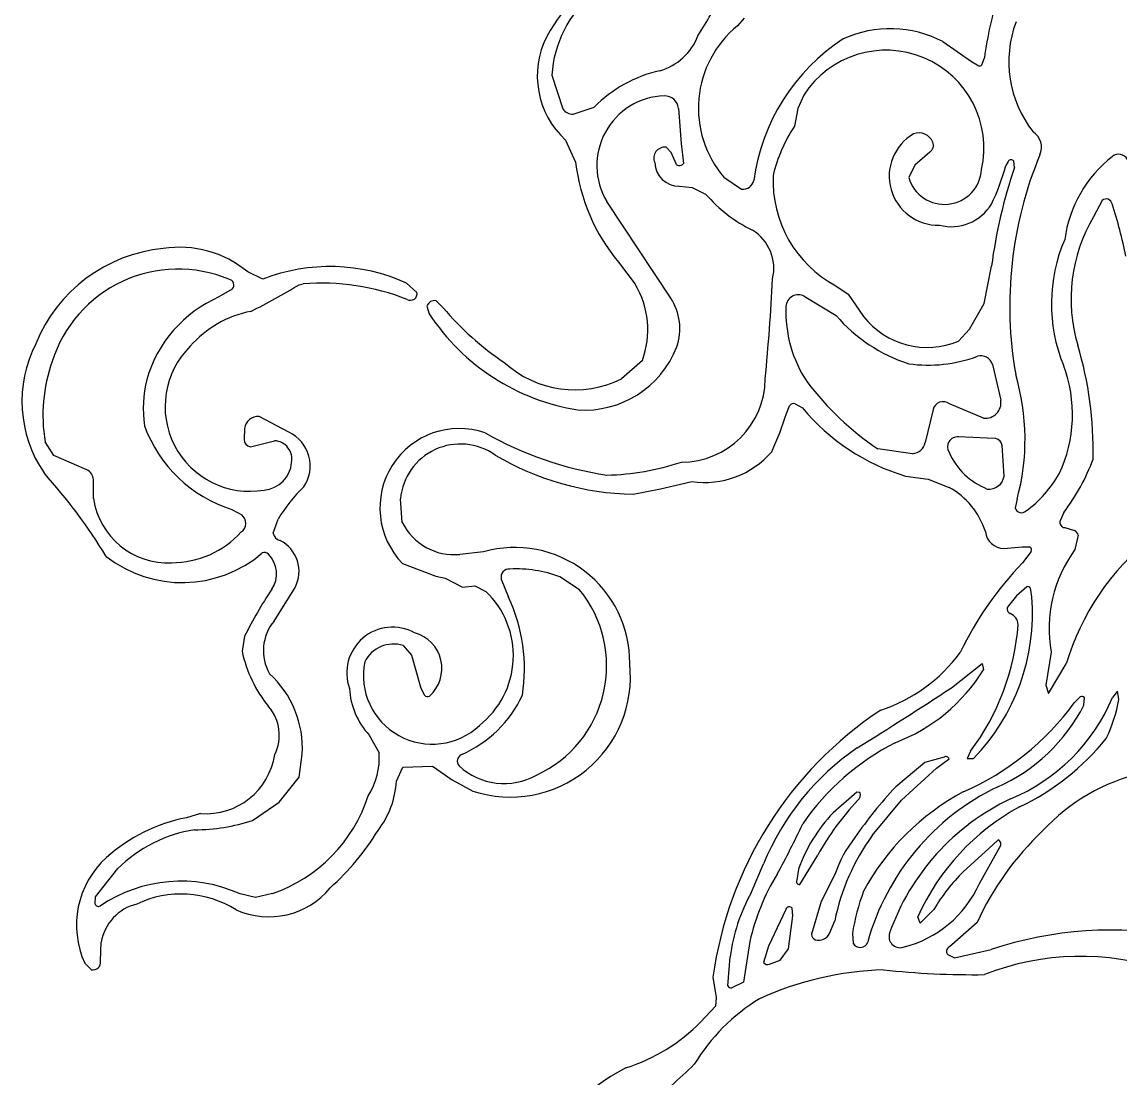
# Model space of a CAD drawing. Header units: millimetres. Extents: x 0.02 to 0.492, y 0.021 to 0.495.
# Drawn here: x 0.1525 to 0.2586, y 0.2789 to 0.3808 of the extents above; entities that cross this region are included whole.
import ezdxf

# ---------------------------------------------------------------- set-up
doc = ezdxf.new("R2010")
doc.units = ezdxf.units.MM
doc.header["$MEASUREMENT"] = 0
doc.layers.add('WHITE', color=7, linetype='Continuous')

msp = doc.modelspace()

# ---------------------------------------------------------------- linework, layer by layer
at = {"layer": 'WHITE'}
for p, q in [((0.2223012077563718, 0.3812191801032387), (0.2216323752468732, 0.3804675370707285)), ((0.24147089643835, 0.378945535056725), (0.244247365029899, 0.3770147781427881)), ((0.244247365029899, 0.3770147781427881), (0.2449547769157517, 0.3765991637083608)), ((0.245243033086235, 0.3767047303203701), (0.2454903054615352, 0.3773623801959843)), ((0.2037089079676499, 0.3757098470048729), (0.2047771292352373, 0.3724458043106954)), ((0.2280449806165542, 0.3737880206758226), (0.2274620779988836, 0.3724837926775253)), ((0.2057814638930165, 0.3719434552062444), (0.2078040989806782, 0.37261430134846)), ((0.215937751267679, 0.3724819541867957), (0.2162098149090056, 0.3691120186109292)), ((0.2274620779988836, 0.3724837926775253), (0.2271586822602822, 0.3707925493228522)), ((0.2050420167394031, 0.3694386265032699), (0.2060056093714363, 0.3672933453173217)), ((0.2162098149090056, 0.3691120186109292), (0.2164175676300544, 0.3671785611807961)), ((0.2152310905302997, 0.3682467264114228), (0.2147377663022126, 0.3687606938015131)), ((0.2157633973737759, 0.3670769889354075), (0.2152310905302997, 0.3682467264114228)), ((0.2402150386304717, 0.3682777320611477), (0.2387589084188293, 0.3670002215361077)), ((0.2387589084188293, 0.3670002215361077), (0.2381787270795407, 0.3658088483601399)), ((0.2477725878928019, 0.3673649678066127), (0.2475603896064806, 0.3669779488527348)), ((0.2484089462797718, 0.3667893985101596), (0.2483345566047899, 0.3673880054871304)), ((0.2160380279869319, 0.3649831813561277), (0.2172511145003593, 0.3648726722979882)), ((0.2172511145003593, 0.3648726722979882), (0.2185661954502708, 0.3642216832247936)), ((0.2203277764074774, 0.3658432675558317), (0.2220427659980053, 0.3646979178116425)), ((0.2151872238668781, 0.3541836230080475), (0.2090134526401729, 0.36351822824584)), ((0.2568634859213321, 0.3636021327588724), (0.2560411497825871, 0.3620299282194138)), ((0.2101523739433303, 0.3576591496509314), (0.2117586786707367, 0.3555234578020558)), ((0.1758016339096099, 0.3560096341472367), (0.1743374426283315, 0.356711779133892)), ((0.2454622732205365, 0.353649581651247), (0.2461778273541047, 0.3572623625977847)), ((0.1792905806519387, 0.3554751449872258), (0.1796822558254948, 0.3555641791985533)), ((0.1906729442591196, 0.3547352907365096), (0.1896673514195686, 0.3556284921664423)), ((0.2311491686928193, 0.3553576610867051), (0.2323316710383738, 0.3545660402339361)), ((0.1728341538452903, 0.355052640434104), (0.1715530521166783, 0.3542906046697825)), ((0.2280942388641586, 0.3543749249695969), (0.2311576598775147, 0.3525005598184324)), ((0.2323316710383738, 0.3545660402339361), (0.2338002712704276, 0.3524090689863631)), ((0.1916470551355849, 0.3534121461666391), (0.1918741881186866, 0.3526545125641112)), ((0.1931971283946892, 0.3532535327687152), (0.1925409209918715, 0.3539239716648878)), ((0.2440517928687671, 0.3511855440749767), (0.2454622732205365, 0.353649581651247)), ((0.2429996988304003, 0.3500210803479731), (0.2440517928687671, 0.3511855440749767)), ((0.2124517362685265, 0.3481536639032214), (0.2104463902022055, 0.3463951564554379)), ((0.246263152200216, 0.3477706925422659), (0.247070498480073, 0.3443116241087929)), ((0.2263737458905507, 0.3430524960485513), (0.2266711749631895, 0.3437895085197947)), ((0.22722054851945, 0.3439777603707227), (0.2279141873071332, 0.3435729003177923)), ((0.2454156304113776, 0.3425887322674064), (0.2421088780413804, 0.3439732311251856)), ((0.1783068864779452, 0.3412363450762528), (0.1754398540454411, 0.342746711733914)), ((0.240530264441107, 0.3434146965053049), (0.2397779695301365, 0.3402392182243003)), ((0.1740307305334738, 0.3415898071899397), (0.1739925940883642, 0.3405266674030945)), ((0.2457435551391023, 0.3406425541090955), (0.242979930142619, 0.3407828701160563)), ((0.24660884330495, 0.3406239213920032), (0.2457435551391023, 0.3406425541090955)), ((0.1556063288331553, 0.3389722730337977), (0.1547680959089706, 0.3403120241997886)), ((0.174591366917444, 0.3398234235190701), (0.1769367716142206, 0.3404137875918775)), ((0.238553173327699, 0.3391577102422185), (0.2351959098318254, 0.3396276713222947)), ((0.24738601104442, 0.3369953308057198), (0.2472117264781952, 0.3399597765771349)), ((0.1587936110441545, 0.3376127711846091), (0.1556063288331553, 0.3389722730337977)), ((0.1594487541522428, 0.3348214664704036), (0.1594311215158685, 0.3366571878129034)), ((0.2142083061375575, 0.3357758755281157), (0.2172302911903312, 0.3364746375797247)), ((0.2378623544134766, 0.3370011417245463), (0.2400686791113614, 0.3367033062024803)), ((0.2400686791113614, 0.3367033062024803), (0.2420773833433271, 0.3359088379037299)), ((0.2115600627741382, 0.3352441970653467), (0.2142083061375575, 0.3357758755281157)), ((0.189262630245906, 0.3325313866524541), (0.1890894701419903, 0.334816598695664)), ((0.2486424685281572, 0.3347643719635619), (0.2484701512616756, 0.333941610325885)), ((0.1728138100650464, 0.3337683494081021), (0.1737717852328229, 0.333243551025272)), ((0.2531567900447697, 0.3334891781013662), (0.2528010831626558, 0.3326858877671132)), ((0.1768045517440474, 0.3314860499981278), (0.1772666624833951, 0.3328502794368434)), ((0.2532565969108738, 0.3320252223195382), (0.2541757886525608, 0.3317356757719466)), ((0.2545556765800792, 0.3312859295810552), (0.2542336086604922, 0.3298936183044732)), ((0.2473673648627255, 0.330007112808649), (0.2491277097168714, 0.3301813704861127)), ((0.2491277097168714, 0.3301813704861127), (0.2498456112185474, 0.3301530776832661)), ((0.1971145144422205, 0.3296935937355779), (0.1948193793568288, 0.3294368186145256)), ((0.2500210984897857, 0.3297163771396274), (0.2491811060160401, 0.3286295267744186)), ((0.1892876770140974, 0.3285607979385958), (0.1925156325733049, 0.3273319076435973)), ((0.1925156325733049, 0.3273319076435973), (0.193397719366687, 0.3271565312228875)), ((0.193397719366687, 0.3271565312228875), (0.1950825573115428, 0.3262613099655584)), ((0.1988215126240308, 0.3270513842821942), (0.1995174151092844, 0.3253003244624895)), ((0.2063922725541519, 0.3260207127731315), (0.2044833681268764, 0.3272755167501071)), ((0.1768881006003983, 0.3230045139493525), (0.1789082997438494, 0.3262495101764287)), ((0.1950825573115428, 0.3262613099655584), (0.1962602016604941, 0.3264173829849537)), ((0.1962602016604941, 0.3264173829849537), (0.1973349164324417, 0.3258661979898117)), ((0.2495919124288576, 0.3263135967509523), (0.248580436528198, 0.3254385467431343)), ((0.2500785179557711, 0.3253273455205185), (0.2499348873558938, 0.3261791521771308)), ((0.248580436528198, 0.3254385467431343), (0.2476950673168546, 0.3243131426977837)), ((0.1740364224640494, 0.3215306724467952), (0.1737911815527055, 0.3200858383003889)), ((0.1893589066134775, 0.3206490314609808), (0.1901657102414765, 0.3196988378787927)), ((0.1901657102414765, 0.3196988378787927), (0.1910508373456812, 0.3165199608743456)), ((0.2519231946566019, 0.3200102505482305), (0.2514326097923259, 0.3168278930123544)), ((0.2423008344637176, 0.31656969308942), (0.2452860621049371, 0.3188941511706338)), ((0.2452860621049371, 0.3188941511706338), (0.2454165932114402, 0.3182982342283985)), ((0.2516864180522013, 0.3160185163279738), (0.2533855221844069, 0.3188590201161068)), ((0.1910508373456812, 0.3165199608743456), (0.1914058411162501, 0.3158440683618932)), ((0.2514326097923259, 0.3168278930123544), (0.2516864180522013, 0.3160185163279738)), ((0.2583374126213916, 0.3162352471301234), (0.2578607684922052, 0.3156110625745155)), ((0.2584805066017766, 0.315443238994873), (0.2583374126213916, 0.3162352471301234)), ((0.254749376091377, 0.3156862699164608), (0.2541662405759282, 0.3151115739820461)), ((0.2551071114457504, 0.3148972513169161), (0.2551531630915932, 0.3155743109455547)), ((0.1860630754721835, 0.3119977171616258), (0.1870326825496511, 0.310273426286938)), ((0.1792903624684787, 0.3079330620940707), (0.1795992266316568, 0.3101540623658717)), ((0.2415993149723658, 0.309871769520755), (0.2397489513411327, 0.309356610311515)), ((0.2408490257607944, 0.3087862207330637), (0.2420737871692275, 0.3097060357108213)), ((0.2441572335984525, 0.3104245630407822), (0.2438375597753727, 0.3097372230693956)), ((0.2438375597753727, 0.3097372230693956), (0.2444316526874365, 0.3097268261906488)), ((0.1886977412394334, 0.3075428242976146), (0.1893214287688847, 0.3088841198614314)), ((0.1893214287688847, 0.3088841198614314), (0.1921886854112596, 0.3089837810211535)), ((0.1921886854112596, 0.3089837810211535), (0.1940932884001499, 0.3076660904449142)), ((0.2397489513411327, 0.309356610311515), (0.236924691208776, 0.3069924053992802)), ((0.2374837446240085, 0.3057203693227059), (0.2408490257607944, 0.3087862207330637)), ((0.1773824620016558, 0.3055271126331099), (0.1792903624684787, 0.3079330620940707)), ((0.1940932884001499, 0.3076660904449142), (0.1960903874152455, 0.3065814257347232)), ((0.1748091632899094, 0.3037535081089922), (0.1773824620016558, 0.3055271126331099)), ((0.2331804526634637, 0.3064702648503028), (0.2308812406417639, 0.304481812852156)), ((0.233450459989579, 0.3064556531890918), (0.2331804526634637, 0.3064702648503028)), ((0.2346503160068615, 0.3022971859870302), (0.2374837446240085, 0.3057203693227059)), ((0.1697764255610478, 0.3044218718696345), (0.168419179919627, 0.3040144310371267)), ((0.2463012482378094, 0.3014108589072864), (0.2434500495012424, 0.2988021686495333)), ((0.2468101362810864, 0.3018776349499649), (0.2463012482378094, 0.3014108589072864)), ((0.2276562258587762, 0.2975697629612262), (0.2293994424722353, 0.3004155322784675)), ((0.2450085515564062, 0.2976516507823599), (0.2469816823146724, 0.3011773982899861)), ((0.1596186908153984, 0.2963823658218367), (0.1617813440531815, 0.2991018740830951)), ((0.2229723716924991, 0.2967732678480389), (0.2241540647770394, 0.2995730986783384)), ((0.227531573616068, 0.299038578042757), (0.2273640262318707, 0.2979910765047028)), ((0.2310522552252309, 0.2985421974757296), (0.2297225366499303, 0.2959196216071944)), ((0.1595911045073817, 0.2956558647316139), (0.1596186908153984, 0.2963823658218367)), ((0.1750716603922333, 0.2963254162176717), (0.1736074532990982, 0.2966548243456096)), ((0.1767171866378444, 0.2966833715329971), (0.1750716603922333, 0.2963254162176717)), ((0.2297225366499303, 0.2959196216071944), (0.2287810370945658, 0.2927707523083874)), ((0.2263056700397805, 0.295162544366368), (0.2246305568749581, 0.2916073080783245)), ((0.2269776058975709, 0.2945385513103767), (0.2269246874159667, 0.2952930936138479)), ((0.2406114984137298, 0.2951697737896445), (0.2392841255984028, 0.2938292142233457)), ((0.2265828208604689, 0.2913520644087121), (0.2269776058975709, 0.2945385513103767)), ((0.2305424672584178, 0.2928465049808963), (0.2310275223895529, 0.294050286601163)), ((0.2392841255984028, 0.2938292142233457), (0.2390609793505142, 0.2944526192050544)), ((0.2447771341030068, 0.2939035809475677), (0.2423468298820959, 0.2917581746967678)), ((0.23273583926298, 0.2928295338997859), (0.2328169037463403, 0.2918929435876031)), ((0.160126402697215, 0.2901578857291652), (0.160177711079392, 0.2919924497093112)), ((0.2228402049953226, 0.2920810531503086), (0.2222166087057433, 0.2881240245359833)), ((0.2423468298820959, 0.2917581746967678), (0.2419743048216913, 0.2914469381926426)), ((0.2246305568749581, 0.2916073080783245), (0.224159383739121, 0.2900379277657064)), ((0.2257663167226183, 0.2902471295722296), (0.2265828208604689, 0.2913520644087121)), ((0.241951541310094, 0.2907946298352399), (0.2425905768910658, 0.2904920923946965)), ((0.2425905768910658, 0.2904920923946965), (0.2461453983728497, 0.291283722291464)), ((0.1585983358895433, 0.2899630963717336), (0.1592390301364053, 0.2893385279460963)), ((0.2207209802243315, 0.2877965772307804), (0.2209395677281363, 0.2905910909896792)), ((0.2247179635370296, 0.2898706979077983), (0.2257663167226183, 0.2902471295722296)), ((0.2192678786621118, 0.2886120918326293), (0.2195789002013371, 0.2866501728318479)), ((0.2222166087057433, 0.2881240245359833), (0.2210871108756038, 0.287597298397513)), ((0.2195789002013371, 0.2866501728318479), (0.219517745373892, 0.2858175474136194)), ((0.219517745373892, 0.2858175474136194), (0.2180924374645151, 0.2843070811216354))]:
    msp.add_line(p, q, dxfattribs=at)
for centre, radius, start, end in [((0.217295813306387, 0.3717312562623026), 0.0160574746611969, 78.3525149059419, 151.2618860230045), ((0.2149063680876747, 0.3749990116790382), 0.01122, 83.74204990594188, 176.3676329059419), ((0.1711421487942322, 0.4089813555665126), 0.0552144551821024, 327.7178192975125, 332.7215497009515), ((0.2855947047599625, 0.3718575605977432), 0.0404804382621641, 163.1830650670356, 172.184293905942), ((0.2587318970234046, 0.3769889656946931), 0.010889984607791, 159.2996569638827, 218.2895420418031), ((0.2281421396575528, 0.3725164903901053), 0.010276, 129.308232905942, 220.4962949059419), ((0.2363961257617788, 0.369218709334081), 0.0109710726940657, 62.44762790594194, 114.43652272493), ((0.2106942856989357, 0.3756423222305376), 0.0083924957591539, 153.0048653367764, 227.6629359059417), ((0.2125965762843086, 0.3815278902809502), 0.0056080527263167, 285.8047259340407, 338.7124976902432), ((0.2423757636563727, 0.3630019572825481), 0.0193193134239022, 122.9863946438241, 172.460043026287), ((0.2359875510491726, 0.3686478337875061), 0.0094607582319772, 347.4126489255517, 147.0902999059419), ((0.2450229358603755, 0.3768593854566214), 0.000269, 255.3224469059379, 324.9055389059325), ((0.2170323348958115, 0.3634703259429055), 0.0129912518381695, 102.9364389714369, 135.262773905942), ((0.2147907272005459, 0.3669781811309609), 0.0067341053832852, 91.92762527358958, 210.9169769059419), ((0.214607260851322, 0.372374334269702), 0.0013348358680276, 4.624438905941032, 91.84813985072034), ((0.2057328637012731, 0.3731014357852536), 0.001159, 214.4500259059431, 272.4032809059419), ((0.2393435792157184, 0.3626534516083943), 0.0146532121195352, 146.2584209059418, 166.7170322034785), ((0.249196419961038, 0.3687326254990878), 0.0018032884207177, 335.9670400904674, 56.77614127662829), ((0.241018952446793, 0.3659489500238572), 0.0047273862423679, 120.0689070650282, 271.5748385229305), ((0.2391700107610755, 0.3687149817086585), 0.0014234140155361, 21.12511248670685, 111.4130876711843), ((0.2398270043669696, 0.3689103700211818), 0.0007421599410691, 301.5232509059428, 25.33845820575085), ((0.214636877171385, 0.3676892931263503), 0.0010761403363216, 84.62056890594133, 203.1690397405212), ((0.2584567382922881, 0.3671076893917327), 0.0009609675470717, 29.04870990594166, 129.0065887023614), ((0.2241667459844105, 0.3694007622017777), 0.018283, 186.6189949059419, 219.957167905942), ((0.2160089501871399, 0.3673457737512271), 0.0023627713270272, 181.9374804804204, 270.7051369059415), ((0.2160457720724106, 0.3674157300305981), 0.000441, 230.1854009059378, 327.4661459059391), ((0.2269282503633464, 0.3725623511142946), 0.0213745343426937, 334.1958747020128, 344.8549069059418), ((0.2480610288162751, 0.3671945951748142), 0.000335, 35.2639649059432, 149.4310409059437), ((0.2860243767501354, 0.3533974246505717), 0.0380904887748827, 157.4606084165414, 189.9912621272037), ((0.2654019328173928, 0.3581845591679014), 0.0122682311386431, 127.981982800649, 172.2937406683912), ((0.2366107126088689, 0.3655223919463628), 0.0115390734201762, 177.527530612767, 241.750712905942), ((0.2416299747560336, 0.366830334680755), 0.0035992422574344, 196.4874869059418, 356.1086241607577), ((0.2944304675570029, 0.3509869347677755), 0.048659, 161.0490059059419, 172.5900699059418), ((0.2221650489328185, 0.3657761279142317), 0.0010851221781311, 263.5295669059412, 347.2687578728402), ((0.2292317566020761, 0.3733986407713415), 0.0140702076919298, 220.7096559059421, 244.1697197522288), ((0.2423050705894325, 0.3655856740452036), 0.0045129444677005, 255.1555518962208, 328.9521127186914), ((0.257252378632739, 0.3631647574353334), 0.0005852646534913, 10.02519463529086, 131.6419279059417), ((0.2116008092492432, 0.3483376951894107), 0.0485787191991892, 11.7339062129837, 17.89746536149994), ((0.269375592309056, 0.3540914117530619), 0.0155186146668523, 149.2330029059418, 196.6956218682474), ((0.2207851011907352, 0.357034657914885), 0.0043647798819834, 346.8230283031203, 57.95063036299557), ((0.2676158065563963, 0.353615975661717), 0.0156570843959747, 156.6179135191863, 202.2293696064149), ((0.1675868965617855, 0.3442342771046739), 0.0147980699870101, 95.48971193007985, 157.9972072443706), ((0.1677610510054484, 0.3487997681531567), 0.0102882867639274, 50.26694890594187, 98.88949768436937), ((0.1675950475785294, 0.3442571690519338), 0.0127243707033568, 67.28504737337973, 162.5945430603212), ((0.1822812997705585, 0.3393321764773622), 0.017892, 65.61832890594191, 111.232561905942), ((0.1724563603394391, 0.3554493055110852), 0.0005477874737157, 313.60412490594, 84.5358316521442), ((0.1509014963459705, 0.4013483702682428), 0.0539471306504276, 296.0911333582685, 301.751689905942), ((0.1814155348500481, 0.3329579915288917), 0.022672537950854, 68.46362974014295, 94.38444790594181), ((0.2044106883970722, 0.3511149660034774), 0.008569, 339.7826019059418, 30.96202290594193), ((0.0184235236326269, 0.3666154956116626), 0.206881931172786, 354.385196750259, 357.0697551754162), ((0.1765925753519719, 0.3428391084627243), 0.0125113372514424, 113.7531199059419, 163.8517246309897), ((0.1900509926405795, 0.3546016977200289), 0.0006361374928873, 240.5717151853597, 12.12273390594274), ((0.2275377938358659, 0.3532925001144481), 0.0012170762657104, 62.79354290594184, 176.0102590285361), ((0.1923844113466684, 0.3531608558604659), 0.000779, 78.40976490594122, 161.1809379059448), ((0.2152612061734064, 0.3719575800739296), 0.0289251605669005, 220.2884409059419, 236.0427161419186), ((0.2106907497012835, 0.3512298064171646), 0.0053798989186076, 340.8904324395817, 33.30164790594179), ((0.2384192323505493, 0.3528426149735669), 0.0121073721213515, 177.4694446269065, 213.931600878751), ((0.1765513052246286, 0.3428218793288392), 0.0102588135297541, 100.8087586950666, 139.2048320195107), ((0.2095316012935533, 0.3642504299438264), 0.021124619284265, 213.2935729059418, 260.9731221927099), ((0.2429014898394113, 0.3625840231775034), 0.0154788169925116, 220.6499809059419, 252.277642206219), ((0.2399808893838567, 0.3573053108856113), 0.007885, 218.386015905942, 292.5106229059414), ((0.1648018008468034, 0.3442061325490882), 0.01227306062805, 152.9978256701305, 214.261738939448), ((0.1745315049874229, 0.3437048789558201), 0.0081787734077618, 134.6382405202045, 279.8270614002166), ((0.2068737121669593, 0.3529060388316827), 0.0095412103171174, 266.0544436662099, 338.8827793193765), ((0.2198467825833061, 0.3393535198402052), 0.0361564651354733, 358.8793260840455, 16.51751905619248), ((0.169859255968586, 0.3428839895007766), 0.0153087595008354, 160.224722352874, 189.6719109059418), ((0.2059265016062829, 0.3554946540643942), 0.0101602288190253, 227.8203782341409, 296.4144399059419), ((0.2400658593572313, 0.3613853267561135), 0.0136748576022983, 262.1141244160564, 290.3693067687312), ((0.2451397460752289, 0.347436334080414), 0.0011721078886649, 16.57454190594257, 105.5430330809831), ((0.240696253224941, 0.3429415015276249), 0.0133034886560349, 334.5448151247423, 20.92443154029696), ((0.1763287147135789, 0.3434986926968019), 0.012087428155266, 166.5079663942872, 187.77486156515), ((0.2162275739290119, 0.3464332028739143), 0.0080855089450529, 269.9406524045952, 359.581615448672), ((0.250964807749595, 0.3631221559002694), 0.0282957407947862, 217.02309665045, 236.131496905942), ((0.2274147409787523, 0.3405461952459476), 0.0220010430975557, 344.7638679059418, 16.48362926939553), ((0.2270860892390741, 0.3434744098944928), 0.000521, 75.04387890594099, 142.785848905943), ((0.2414964117503776, 0.3431941508710492), 0.000991, 51.82768890594223, 167.1412329059408), ((0.2455839327649797, 0.3440832858187293), 0.001504, 263.574963905943, 8.732451905944103), ((0.1753357962672218, 0.341436838465696), 0.001314, 85.45789890594116, 173.3147789059415), ((0.1925584316114019, 0.3539191192603705), 0.0355184315507491, 335.7891201903494, 342.1850809059418), ((0.2439014128698004, 0.3569584454993828), 0.020851, 219.9382609059419, 253.1642419059419), ((0.176805292561129, 0.3464101179958847), 0.0132569319808009, 200.0574345064227, 252.4771309059419), ((0.1947724644136393, 0.3339222400144716), 0.0076699383277276, 71.05691234224592, 224.3484499059418), ((0.1747085873968047, 0.3405297629270168), 0.000716, 180.2477109059416, 260.577361905941), ((0.1767351512670496, 0.3379596102989483), 0.0036341907454021, 326.4059509438111, 64.37459290594165), ((0.2140072340027138, 0.3704451907103763), 0.0337198865061905, 240.2254889666683, 261.5013686577853), ((0.2428973197774638, 0.3398204122671012), 0.0009659966787968, 85.09417190594294, 212.8744459658678), ((0.2463531201792222, 0.3397860779203643), 0.000876, 11.43675490594417, 73.0269789059412), ((0.1768193440836797, 0.3386345939763777), 0.0017830645379133, 349.7964473715436, 86.22393090594149), ((0.1948811688972363, 0.3342761098673411), 0.005816863643327, 54.79520346682459, 174.6685249059421), ((0.2384409480555839, 0.3405190924399494), 0.001366, 274.7125109059419, 348.1771769059418), ((0.212063802122018, 0.3623678859618076), 0.0271283662000239, 239.3515385744011, 268.9360289059419), ((0.2086031749923135, 0.3608130187330026), 0.0237211813239415, 271.0163000550679, 288.7272999233272), ((0.2184717306346146, 0.3449422464347682), 0.0085581289786865, 261.6592649059419, 319.2261364587961), ((0.2482306939174194, 0.3419886358873708), 0.0067087244160689, 203.6627871453143, 248.4196476307799), ((0.2371488040562129, 0.34566347693274), 0.0201114188322311, 322.746499905942, 339.5792259196057), ((0.1126933970784695, 0.2996950868962994), 0.0563466631828072, 31.62623031573017, 41.86106587045834), ((0.158247282410557, 0.3365578451094212), 0.001188, 4.796777905942458, 62.62111390594247), ((0.1756883119641366, 0.3385298202472673), 0.0028936065526471, 274.7398663422153, 355.8165566754), ((0.2459368393437397, 0.3372039516544614), 0.0014641110875142, 263.1883375803958, 351.8080559059438), ((0.242782557089466, 0.342845357254265), 0.0114071831733005, 306.1298952708098, 330.4734745616681), ((0.1898071807593193, 0.3253038775860624), 0.0146360096857804, 133.3386439805303, 148.962087905942), ((0.2384452202335983, 0.3293510617015067), 0.0074964683400998, 17.76960127234448, 61.01919590594209), ((0.1666084363778944, 0.3358597628673481), 0.007234577318698, 188.2515039059417, 273.0217704865525), ((0.1731263049339451, 0.3324448397860402), 0.0010269296275376, 304.6951299819133, 51.05651090593931), ((0.2490749435116392, 0.3340740005881811), 0.0006191129518649, 192.3474009059447, 314.4417108309886), ((0.1942801227000414, 0.3350047660153287), 0.005594, 206.241051905942, 275.531852905942), ((0.2533024471312876, 0.3325442008906643), 0.000521, 164.2195579059428, 264.9511959059452), ((0.1669841702492963, 0.3377475732955304), 0.0091123303676185, 270.0354611958852, 317.5778481192887), ((0.1777334619954012, 0.3316715088510815), 0.0009472429684136, 191.2907629059417, 252.918723155056), ((0.2473689642108084, 0.3317992177551971), 0.0017921056602099, 185.1321036509992, 269.9488669059418), ((0.2768928030356906, 0.3118320941778703), 0.0245350757317477, 128.4978869122582, 163.3572529059418), ((0.253975990444678, 0.331181598452318), 0.000589, 10.20278890594439, 70.17088590594014), ((0.1759773825983433, 0.3277985819095263), 0.0033151015894092, 332.1422949059415, 63.52594204766228), ((0.200120472120432, 0.3189965257092676), 0.0111113926185114, 359.4548570990534, 105.6957679059418), ((0.2497173645901884, 0.3298479321404271), 0.000331, 336.5813169059423, 67.20394890593347), ((0.2646925072811119, 0.3222369294872625), 0.012962, 143.7931079059419, 189.8916269059418), ((0.1680021976818757, 0.3386091923348153), 0.0118945362525868, 231.9550944661648, 310.5851702608327), ((0.1759485549159908, 0.3290546185234638), 0.0005613623425465, 47.18447736667525, 111.75225305705), ((0.1744702603998803, 0.3275737590619998), 0.0026534937540937, 325.359120815064, 45.50119583582028), ((0.1995837937070851, 0.3272376360034548), 0.0007847051377779, 84.66452411088802, 193.730334905943), ((0.2002679465285946, 0.3159471629911517), 0.0120872403028689, 69.58913890594181, 92.89836893314191), ((0.2731227021528834, 0.3055654816153807), 0.0332437994922039, 136.069533905942, 154.3441998529992), ((0.2110646397204964, 0.3031846591573363), 0.0413239044235614, 146.3792352501945, 153.643408905942), ((0.1914251014697436, 0.3196655530428859), 0.0085658572630629, 308.1359751877166, 46.37568090594186), ((0.1973945845038963, 0.318688073747029), 0.011607152335385, 294.6109326820431, 39.17820990594192), ((0.2496687941371014, 0.3260050303838001), 0.000318, 33.1992869059421, 103.9908169059394), ((0.1847537098355097, 0.318371700401587), 0.0163086732994502, 351.0616599453193, 25.14071990594188), ((0.2299181025867085, 0.3238024926925824), 0.020218, 315.8774959059419, 4.32538690594196), ((0.2481766442243606, 0.324186821569885), 0.0004978688031969, 165.3020269059461, 248.2366001983597), ((0.2474935479566686, 0.3225593986366003), 0.0012672100996781, 5.164327274988564, 66.83482485430486), ((0.180327686702997, 0.3201281345184354), 0.004483783133448, 140.0956959059417, 209.5355211374459), ((0.2252808754665944, 0.3244985616093978), 0.0235455798831025, 323.2922059059418, 355.5543492957174), ((0.1883293938771881, 0.3179818453384538), 0.0044310282331263, 61.27247086424302, 199.6664315321862), ((0.1895117097732271, 0.3184188516870076), 0.003576406554185, 311.7152033808163, 74.63824022962685), ((0.1884436824074853, 0.3176215765170739), 0.0031627707448724, 73.17950690594154, 152.7853327915958), ((0.1860478421433975, 0.3226835380719849), 0.0125289174687509, 191.9662999059417, 219.3111741597522), ((0.2304887925529126, 0.3293814953024219), 0.015787772544751, 288.4204218217198, 323.3566451672565), ((0.1921503652247667, 0.3177625617077176), 0.0066487479131299, 168.6768491062111, 313.354202797841), ((0.199699787038522, 0.3176083942560403), 0.0116026635050159, 251.8754479059418, 6.345723943351339), ((0.230657777737274, 0.3274910769357736), 0.0173876677919445, 290.9358044822887, 328.0824059059419), ((0.1699113909043994, 0.3107252402384134), 0.0097046589450844, 356.6258469059419, 47.82900317396602), ((0.191483610215711, 0.3169483688685908), 0.0073410591354017, 183.5750447469671, 222.4058979059419), ((0.0513107851929852, 0.605258849149129), 0.3461482742220504, 301.7009945481577, 303.4876969059418), ((0.1917193661890297, 0.3161584566210748), 0.0004440021945584, 225.078763905939, 292.8179869746796), ((0.1903691446123107, 0.320731105490561), 0.0115798716244189, 293.6565360613914, 335.0030453566892), ((0.2328957352113414, 0.3306273656726472), 0.026328201424538, 293.6075267843254, 323.8910809059419), ((0.2409568237137717, 0.3227835963172739), 0.0183626955908804, 292.5420651500435, 337.0079419059419), ((0.2549066163454022, 0.3154692457184687), 0.000268, 23.08114690594438, 125.9244069059395), ((0.2437879874536877, 0.3181317317231365), 0.0149364691967977, 334.3733188516073, 349.6305199059419), ((0.1731561736624674, 0.3119842752223158), 0.0042253603988013, 333.7246005296997, 40.81536974256191), ((0.2558873103085622, 0.2835856084605845), 0.036962796284893, 123.5160789479787, 172.184265905942), ((0.2397491521550111, 0.3227449862023009), 0.0172468506228613, 293.8996139958754, 332.9335069059418), ((0.2478654255150045, 0.2896936430586725), 0.0241995014958653, 117.0220910895339, 145.4382683867513), ((0.238521620947597, 0.3267704371047959), 0.0240607600421945, 295.5342271113335, 321.1319851119383), ((0.1702949269797938, 0.3111289267229659), 0.0067270668591027, 265.579434905942, 351.3205172437986), ((0.1801371466484842, 0.3098293973902088), 0.0069098174379221, 327.6571723880543, 3.684398905941974), ((0.1952625589879853, 0.3094801352780558), 0.0006899015213045, 110.9748251421745, 222.1648065284631), ((0.24739350672473, 0.2900142967477523), 0.0251285167964259, 124.3716012169083, 157.641749905942), ((0.2417728282040798, 0.309606473161149), 0.000317, 18.30512890594998, 123.1861099059471), ((0.1990998395597899, 0.3137496649108193), 0.0064271754002011, 227.4212291999893, 299.1288809194448), ((0.2650123340629502, 0.2898655463006169), 0.0189454263882617, 103.0022570142095, 137.1954708253871), ((0.1800953285126831, 0.3080423797372138), 0.0086169054978332, 322.4863364650769, 356.676477905942), ((0.2665147974579802, 0.2791348443900711), 0.0406401044932343, 136.7274409059418, 145.6085431224497), ((0.2569775995261985, 0.2856892345185147), 0.0236230226399468, 115.6913836682643, 164.4425469635325), ((0.1718033424953563, 0.3107573359722284), 0.0149071237766851, 289.246355905942, 341.9271366305586), ((0.2519701964737368, 0.2879874531377276), 0.0257661810776217, 136.6317147450405, 151.161607905942), ((0.2329170277022236, 0.306184745207733), 0.0005982818228537, 302.597829548061, 26.92411290594419), ((0.2545647976811373, 0.2856981603815768), 0.0235923381435458, 118.136213755113, 151.5874621930552), ((0.2576877886048329, 0.285363607871012), 0.0226394484461999, 115.3455415275875, 160.5853665535164), ((0.2417307281695188, 0.2940529576232684), 0.0150490000000002, 136.1324809059419, 160.6527579059417), ((0.2596223696609528, 0.285254048396014), 0.0225251964792125, 118.4457686071427, 155.897639905942), ((0.171677348115227, 0.28772336448272), 0.016613684403856, 101.3097799059419, 131.4071714863686), ((0.1691028515194238, 0.3212870669545539), 0.018438754833577, 270.3189941373925, 288.0275229059418), ((0.1595788667083606, 0.3351660176547373), 0.0753690433616489, 330.940696620695, 335.0907133519965), ((0.1712770792067157, 0.2895148793986332), 0.0134936819729074, 98.83105898130387, 134.7259959059418), ((0.1648845976851896, 0.3164876506147883), 0.0259518766503775, 312.1456531914349, 328.1557013873643), ((0.2522579134818508, 0.2896431352459138), 0.021683, 144.2963339059419, 168.272704905942), ((0.2707681421542338, 0.2819558336412522), 0.0286056142254369, 133.4029094148796, 155.3123389059418), ((0.2419880699577718, 0.2949014057629872), 0.0115259450007378, 141.4130090605211, 161.5861779059418), ((0.2466441324241476, 0.3014658355819695), 0.000444, 319.4860219059439, 68.04473490594411), ((0.1666242424950732, 0.2936457712681296), 0.008830474009544, 132.2321482666001, 204.6479509059418), ((0.2439653576123954, 0.2873042018103693), 0.0216584944494879, 148.6939089256072, 167.258469905942), ((0.2560732043689936, 0.2860124516399677), 0.01797, 134.6244749059418, 149.3635139059418), ((0.1678887792419587, 0.2840505544847325), 0.0138409122422482, 65.59576390594172, 124.2412916351526), ((0.1763653703157819, 0.3021338349743854), 0.0076874906492433, 245.83611482839, 320.5180115044409), ((0.2276215241407928, 0.2978576792524794), 0.00029, 152.6135039059426, 276.8725439059442), ((0.23506586381078, 0.3020928863300603), 0.0108895184832564, 283.6172186778263, 335.9304679059421), ((0.1679092914002847, 0.2866661731974998), 0.0099826803398642, 57.8699284450224, 115.453631159495), ((0.2375753659261818, 0.2885462586459637), 0.016761, 150.6040359059418, 172.9924909059418), ((0.2549997378870845, 0.2891542698389447), 0.0225652110085705, 159.8600727806974, 170.6263039059421), ((0.1599267576802545, 0.2958262992267354), 0.0003764451747426, 206.9200779059452, 297.5349888085947), ((0.1647122150025573, 0.2912101416380688), 0.00460149233918, 103.7445542434914, 170.2114939059419), ((0.226653581665859, 0.2950457261296092), 0.000367, 42.37854690593822, 161.4395009059336), ((0.2293744287752622, 0.2927802889722702), 0.0005934683097501, 180.9207469059424, 249.7454771691932), ((0.2294509289958843, 0.2934274529132628), 0.0012365097163773, 256.8192460003572, 331.9768129059419), ((0.2373404204190051, 0.2925348152496239), 0.0010653527002904, 160.5816219721854, 285.7516000676749), ((0.257654381220429, 0.2570112838199362), 0.036153239481, 78.98251182507074, 108.5624989059419), ((0.2334907890138729, 0.2922532536467063), 0.0007641627395316, 208.1323319059418, 342.623419566259), ((0.2422711100911189, 0.2911100292553317), 0.000449, 131.378949905943, 224.6237869059415), ((0.2547753608524811, 0.2652872502482172), 0.0253440405252019, 70.96619985088866, 111.4990129509136), ((0.1593844450781099, 0.2900712376394463), 0.000747, 258.7748309059402, 6.661004905941224), ((0.2245458647223312, 0.2903123516160126), 0.000474, 215.3769549059442, 291.289326905942), ((0.236847328136954, 0.2575207834168224), 0.0318348404604273, 92.00572272138663, 114.2603466647798), ((0.2444544858138156, 0.3691966710210838), 0.0803353575703427, 263.7675806368541, 270.7365206596165), ((0.2210071990096514, 0.2878864594143877), 0.0003, 197.4340169059519, 285.4485459059425), ((0.2337960264158647, 0.2702605763245877), 0.019124332835211, 121.6289463405452, 148.6613976731415), ((0.2055598339856964, 0.2966266941229854), 0.0175738161609916, 287.5319281582424, 315.491028905942), ((0.1784836139331425, 0.31985610104955), 0.0555998616119317, 308.223441734968, 314.5111215537325), ((0.2191987124572418, 0.2635525512133411), 0.0183268040441172, 117.0870377035938, 159.2130152974775)]:
    msp.add_arc(centre, radius, start, end, dxfattribs=at)

doc.saveas('drawing.dxf')
